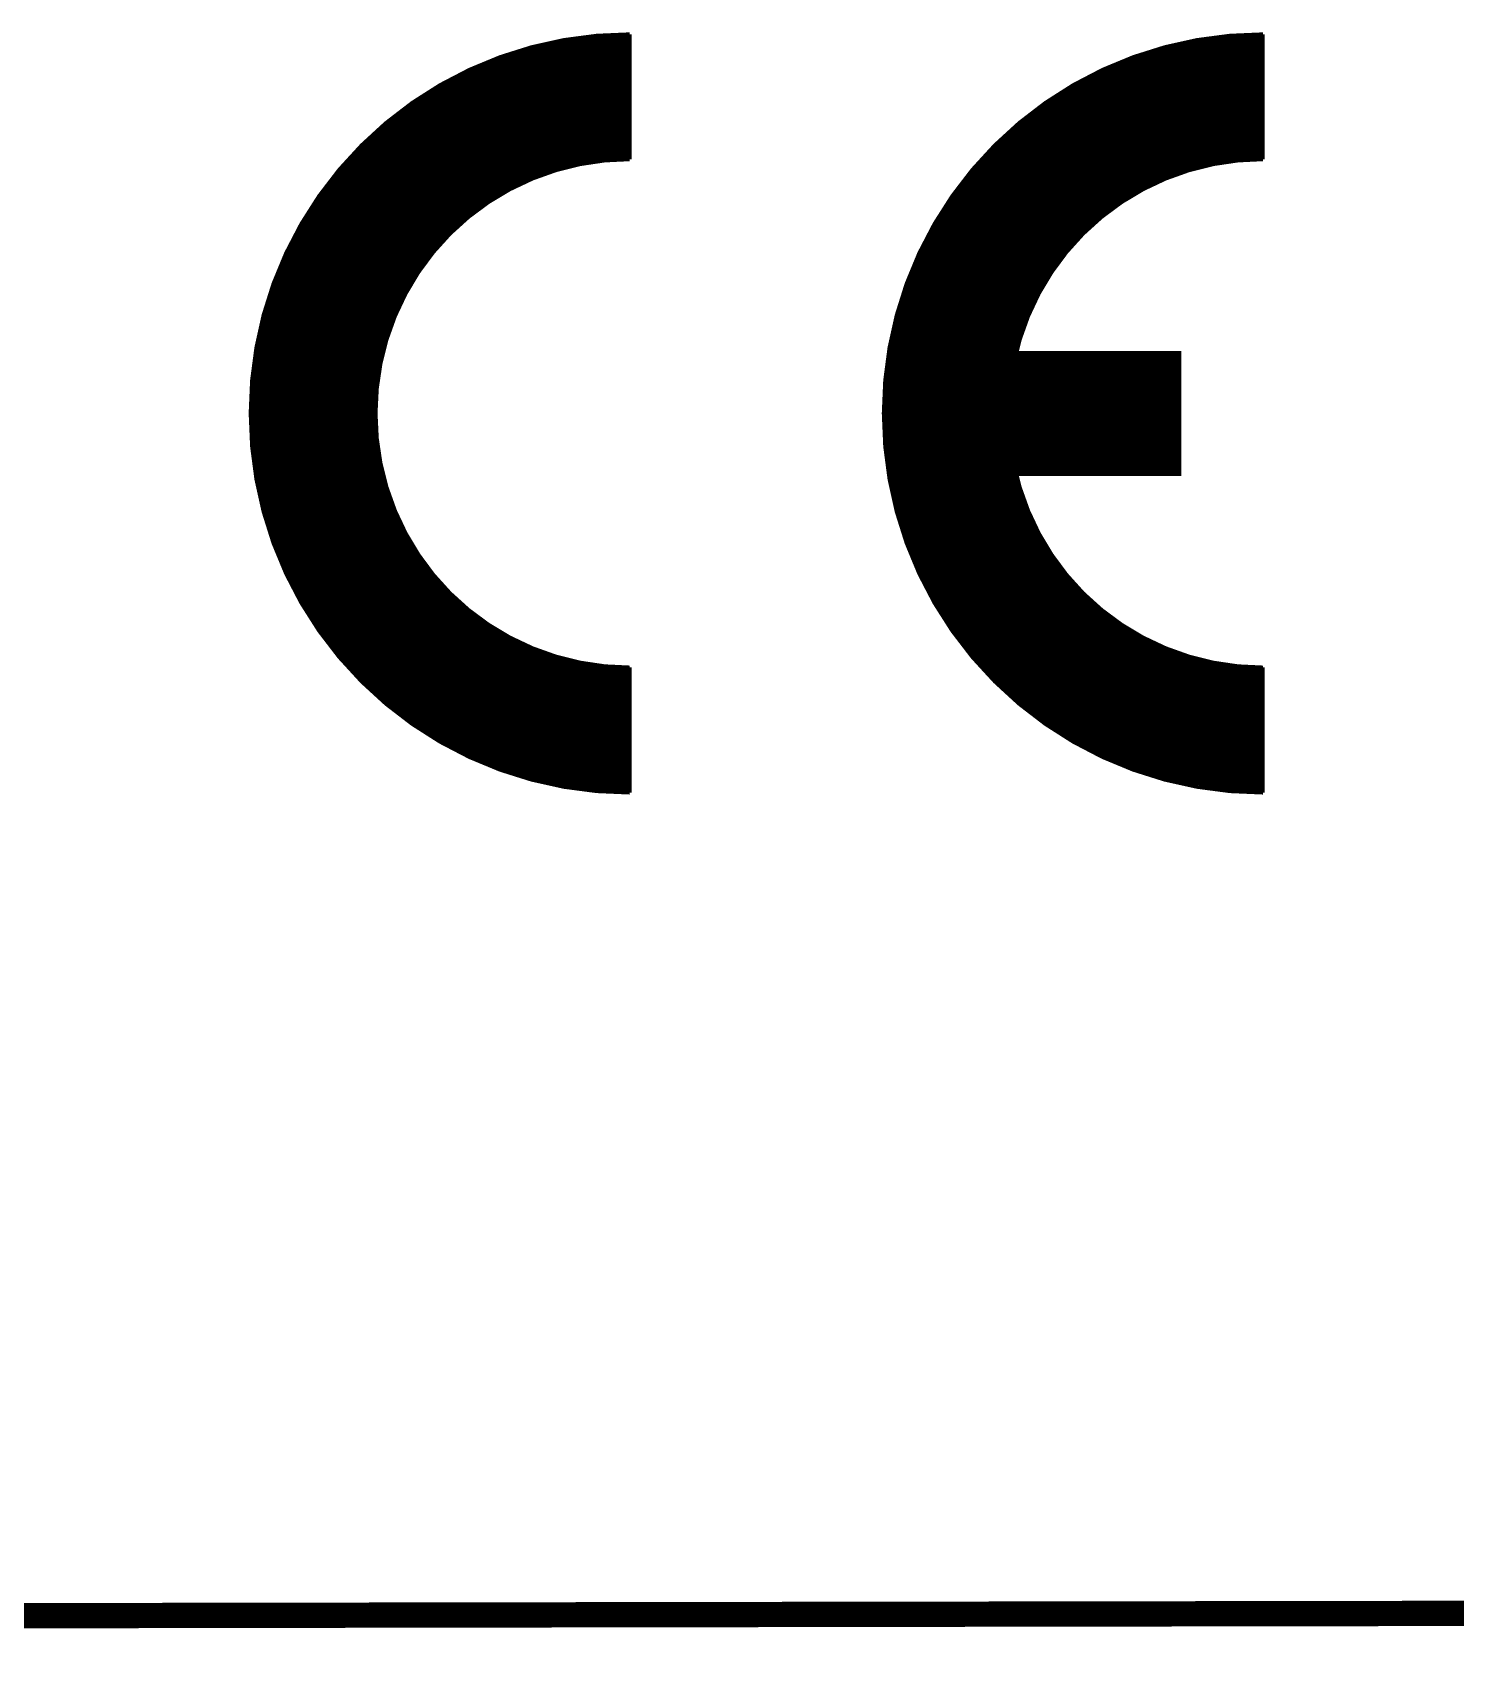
# Model space of a CAD drawing. Extents: x 2 to 176, y -19 to 159.
# Drawn here: x 133.49 to 139.12, y 38.53 to 44.93 of the extents above; entities that cross this region are included whole.
import ezdxf

# ---------------------------------------------------------------- set-up
doc = ezdxf.new("R2010")
doc.units = 0
doc.layers.add('BG_SILKSCREEN_TOP', color=7, linetype='CONTINUOUS')
doc.layers.add('PG_SILKSCREEN_TOP', color=7, linetype='CONTINUOUS')

msp = doc.modelspace()

# ---------------------------------------------------------------- linework, layer by layer
at = {"layer": 'BG_SILKSCREEN_TOP', "const_width": 0.014986}
for points in [[(135.849106, 41.917366, -0.199107), (134.788402, 42.35704, -0.19909), (134.348982, 43.417744, -0.199098), (134.788402, 44.478448, -0.199106), (135.849106, 44.917868)], [(138.354562, 41.917366, -0.199109), (137.293858, 42.35704, -0.19911), (136.854184, 43.417744, -0.199118), (137.293858, 44.478448, -0.199108), (138.354562, 44.917868)], [(135.837168, 41.932352, -0.198921), (134.786878, 42.367454, -0.198923), (134.35203, 43.417744, -0.414197), (135.837168, 44.902882)], [(135.849106, 41.932352, -0.19885), (134.79907, 42.367454, -0.198922), (134.363968, 43.417744, -0.198901), (134.79907, 44.46778, -0.198908), (135.849106, 44.902882)], [(135.844534, 41.954958, -0.414184), (134.367016, 43.432984, -0.199304), (134.800594, 44.477178, -0.199219), (135.844534, 44.910502)], [(135.849106, 41.939972, -0.198567), (134.803388, 42.37228, -0.198508), (134.371334, 43.417744, -0.19873), (134.803388, 44.461938, -0.199103), (135.849106, 44.89577)], [(135.849106, 41.947592, -0.198885), (134.809484, 42.378376, -0.198885), (134.378954, 43.417744, -0.19887), (134.809484, 44.457366, -0.198873), (135.849106, 44.887896)], [(135.849106, 41.954958, -0.198325), (134.814056, 42.38244, -0.198349), (134.38632, 43.417744, -0.198754), (134.814056, 44.45127, -0.199151), (135.849106, 44.880784)], [(135.849106, 41.962578, -0.198749), (134.819898, 42.388536, -0.198705), (134.39394, 43.417744, -0.198713), (134.819898, 44.446952, -0.198727), (135.849106, 44.873164)], [(135.849106, 41.969944, -0.198349), (134.82447, 42.393108, -0.198353), (134.401306, 43.417744, -0.198509), (134.82447, 44.440856, -0.198903), (135.849106, 44.865544)], [(135.849106, 41.977564, -0.198667), (134.830566, 42.39895, -0.198735), (134.408926, 43.417744, -0.198706), (134.830566, 44.436284, -0.19872), (135.849106, 44.858178)], [(135.849106, 41.985184, -0.198537), (134.836408, 42.403776, -0.198885), (134.416546, 43.417744, -0.199098), (134.836408, 44.430442, -0.199094), (135.849106, 44.850304)], [(138.346942, 41.932352, -0.198851), (137.296906, 42.367454, -0.198925), (136.861804, 43.417744, -0.198904), (137.296906, 44.46778, -0.19891), (138.346942, 44.902882)], [(138.354562, 41.939972, -0.414224), (136.869424, 43.425364, -0.198884), (137.304272, 44.4754, -0.198938), (138.354562, 44.910502)], [(138.354562, 41.932352, -0.198924), (137.304272, 42.367454, -0.198923), (136.869424, 43.417744, -0.414196), (138.354562, 44.902882)], [(138.354562, 41.939972, -0.198569), (137.308844, 42.37228, -0.198507), (136.87679, 43.417744, -0.198722), (137.308844, 44.461938, -0.199101), (138.354562, 44.89577)], [(138.354562, 41.947592, -0.198887), (137.31494, 42.378376, -0.198885), (136.88441, 43.417744, -0.19887), (137.31494, 44.457366, -0.198875), (138.354562, 44.887896)], [(138.354562, 41.954958, -0.19833), (137.319258, 42.38244, -0.198328), (136.891776, 43.417744, -0.198695), (137.319258, 44.45127, -0.199158), (138.354562, 44.880784)], [(138.354562, 41.962578, -0.198746), (137.325354, 42.388536, -0.198751), (136.899396, 43.417744, -0.198743), (137.325354, 44.446952, -0.198729), (138.354562, 44.873164)], [(138.354562, 41.969944, -0.198351), (137.329926, 42.393108, -0.198357), (136.906762, 43.417744, -0.198514), (137.329926, 44.440856, -0.198905), (138.354562, 44.865544)], [(138.354562, 41.977564, -0.198718), (137.335768, 42.39895, -0.19872), (136.914382, 43.417744, -0.198708), (137.335768, 44.436284, -0.198762), (138.354562, 44.858178)], [(138.354562, 41.985184, -0.198539), (137.341864, 42.403776, -0.198878), (136.921748, 43.417744, -0.199095), (137.341864, 44.430442, -0.199096), (138.354562, 44.850304)], [(135.849106, 41.99255, -0.198723), (134.84098, 42.409872, -0.198662), (134.423912, 43.417744, -0.198691), (134.84098, 44.42587, -0.198699), (135.849106, 44.842938)], [(135.849106, 42.00017, -0.198437), (134.847076, 42.413936, -0.198962), (134.431532, 43.417744, -0.199129), (134.847076, 44.419774, -0.199143), (135.849106, 44.835572)], [(135.849106, 42.007536, -0.198591), (134.851394, 42.420286, -0.198454), (134.438898, 43.417744, -0.198959), (134.851394, 44.414186, -0.199298), (135.849106, 44.827952)], [(135.849106, 42.014902, -0.199146), (134.85749, 42.426382, -0.199047), (134.446518, 43.417744, -0.199094), (134.85749, 44.40936, -0.199109), (135.849106, 44.820586)], [(135.849106, 42.022776, -0.198484), (134.862062, 42.430446, -0.198561), (134.453884, 43.417744, -0.198901), (134.862062, 44.403264, -0.199312), (135.849106, 44.812966)], [(135.849106, 42.029888, -0.198892), (134.867904, 42.436542, -0.414176), (134.867904, 44.398946, -0.198909), (135.849106, 44.805346)], [(135.849106, 42.037508, -0.198511), (134.872476, 42.441368, -0.198449), (134.46887, 43.417744, -0.198701), (134.872476, 44.39285, -0.199115), (135.849106, 44.79798)], [(135.849106, 42.044874, -0.19885), (134.878572, 42.446956, -0.198946), (134.47649, 43.417744, -0.198963), (134.878572, 44.388278, -0.198971), (135.849106, 44.79036)], [(138.354562, 41.99255, -0.198708), (137.346436, 42.409872, -0.198648), (136.929368, 43.417744, -0.198689), (137.346436, 44.42587, -0.198687), (138.354562, 44.842938)], [(138.354562, 42.00017, -0.198523), (137.352278, 42.413936, -0.198917), (136.936734, 43.417744, -0.199067), (137.352278, 44.419774, -0.199176), (138.354562, 44.835572)], [(138.354562, 42.007536, -0.198593), (137.35685, 42.420286, -0.198534), (136.944354, 43.417744, -0.198963), (137.35685, 44.414186, -0.1993), (138.354562, 44.827952)], [(138.354562, 42.014902, -0.199148), (137.362946, 42.426382, -0.414642), (137.362946, 44.40936, -0.199111), (138.354562, 44.820586)], [(138.354562, 42.022776, -0.1985), (137.367264, 42.430446, -0.198513), (136.95934, 43.417744, -0.198899), (137.367264, 44.403264, -0.199341), (138.354562, 44.812966)], [(138.354562, 42.029888, -0.19888), (137.37336, 42.436542, -0.198895), (136.966706, 43.417744, -0.19889), (137.37336, 44.398946, -0.198912), (138.354562, 44.805346)], [(138.354562, 42.037508, -0.198513), (137.377932, 42.441368, -0.198454), (136.974326, 43.417744, -0.198692), (137.377932, 44.39285, -0.199117), (138.354562, 44.79798)], [(138.354562, 42.044874, -0.198884), (137.383774, 42.446956, -0.198883), (136.981946, 43.417744, -0.19887), (137.383774, 44.388278, -0.198944), (138.354562, 44.79036)], [(135.849106, 42.052494, -0.198341), (134.88289, 42.451782, -0.198245), (134.483856, 43.417744, -0.198726), (134.88289, 44.382436, -0.199139), (135.849106, 44.782994)], [(135.849106, 42.060368, -0.198941), (134.888986, 42.457878, -0.198883), (134.491476, 43.417744, -0.198931), (134.888986, 44.377864, -0.198939), (135.849106, 44.775374)], [(135.849106, 42.06748, -0.198277), (134.893558, 42.461942, -0.19835), (134.498842, 43.417744, -0.198513), (134.893558, 44.371768, -0.19893), (135.849106, 44.768008)], [(135.849106, 42.0751, -0.198688), (134.8994, 42.468038, -0.198692), (134.506462, 43.417744, -0.198701), (134.8994, 44.36745, -0.198699), (135.849106, 44.760388)], [(135.849106, 42.082466, -0.198471), (134.905496, 42.47261, -0.198894), (134.513828, 43.417744, -0.199311), (134.905496, 44.361354, -0.199327), (135.849106, 44.753276)], [(135.849106, 42.090086, -0.198624), (134.910068, 42.478452, -0.198699), (134.521448, 43.417744, -0.198755), (134.910068, 44.356782, -0.198761), (135.849106, 44.745402)], [(135.849106, 42.097452, -0.198478), (134.91591, 42.483278, -0.198873), (134.528814, 43.417744, -0.199111), (134.91591, 44.35094, -0.19912), (135.849106, 44.738036)], [(135.849106, 42.105072, -0.198731), (134.920482, 42.489374, -0.198664), (134.536434, 43.417744, -0.198933), (134.920482, 44.344844, -0.199361), (135.849106, 44.73067)], [(135.849106, 42.112438, -0.198239), (134.926578, 42.493438, -0.19874), (134.544054, 43.417744, -0.199104), (134.926578, 44.340272, -0.199111), (135.849106, 44.722796)], [(138.354562, 42.052494, -0.198343), (137.388346, 42.451782, -0.198276), (136.989312, 43.417744, -0.198726), (137.388346, 44.382436, -0.199142), (138.354562, 44.782994)], [(138.354562, 42.060368, -0.198943), (137.394442, 42.457878, -0.198884), (136.996932, 43.417744, -0.198932), (137.394442, 44.377864, -0.198941), (138.354562, 44.775374)], [(138.354562, 42.06748, -0.198279), (137.399014, 42.461942, -0.198346), (137.004298, 43.417744, -0.198509), (137.399014, 44.371768, -0.198929), (138.354562, 44.768008)], [(138.354562, 42.0751, -0.19869), (137.404856, 42.468038, -0.413725), (137.404856, 44.36745, -0.198701), (138.354562, 44.760388)], [(138.354562, 42.082466, -0.198473), (137.410952, 42.47261, -0.198894), (137.019284, 43.417744, -0.199346), (137.410952, 44.361354, -0.199312), (138.354562, 44.753276)], [(138.354562, 42.090086, -0.198707), (137.41527, 42.478452, -0.198709), (137.026904, 43.417744, -0.198633), (137.41527, 44.356782, -0.198709), (138.354562, 44.745402)], [(138.354562, 42.097452, -0.198466), (137.421366, 42.483278, -0.198883), (137.03427, 43.417744, -0.199107), (137.421366, 44.35094, -0.199118), (138.354562, 44.738036)], [(138.354562, 42.105072, -0.19873), (137.425938, 42.489374, -0.198664), (137.04189, 43.417744, -0.198931), (137.425938, 44.344844, -0.199363), (138.354562, 44.73067)], [(138.354562, 42.112438, -0.198305), (137.43178, 42.493438, -0.19874), (137.049256, 43.417744, -0.199104), (137.43178, 44.340272, -0.199192), (138.354562, 44.722796)], [(135.849106, 42.120058, -0.198529), (134.930896, 42.499788, -0.198461), (134.55142, 43.417744, -0.198934), (134.930896, 44.334684, -0.199344), (135.849106, 44.715684)], [(135.849106, 42.127678, -0.199117), (134.936992, 42.505884, -0.199064), (134.55904, 43.417744, -0.199115), (134.936992, 44.329858, -0.199118), (135.849106, 44.70781)], [(135.849106, 42.135044, -0.19841), (134.941564, 42.509948, -0.198487), (134.566406, 43.417744, -0.19867), (134.941564, 44.323762, -0.199116), (135.849106, 44.700444)], [(135.849106, 42.14241, -0.19888), (134.947406, 42.516044, -0.198914), (134.574026, 43.417744, -0.198865), (134.947406, 44.319444, -0.198881), (135.849106, 44.693078)], [(135.849106, 42.150284, -0.198503), (134.951978, 42.52087, -0.198441), (134.581392, 43.417744, -0.198727), (134.951978, 44.313348, -0.199178), (135.849106, 44.685458)], [(135.849106, 42.157396, -0.1989), (134.958074, 42.526458, -0.198958), (134.589012, 43.417744, -0.198909), (134.958074, 44.308776, -0.198918), (135.849106, 44.677838)], [(135.849106, 42.16527, -0.198283), (134.962392, 42.531284, -0.19822), (134.596378, 43.417744, -0.198751), (134.962392, 44.303188, -0.199133), (135.849106, 44.670472)], [(135.849106, 42.172382, -0.198926), (134.968488, 42.53738, -0.19885), (134.603998, 43.417744, -0.198887), (134.968488, 44.298362, -0.198896), (135.849106, 44.662852)], [(135.849106, 42.180002, -0.198183), (134.97306, 42.541444, -0.198263), (134.611364, 43.417744, -0.198431), (134.97306, 44.292266, -0.198886), (135.849106, 44.655486)], [(138.354562, 42.120058, -0.198531), (137.436352, 42.499788, -0.198453), (137.056876, 43.417744, -0.198967), (137.436352, 44.334684, -0.199346), (138.354562, 44.715684)], [(138.354562, 42.127678, -0.199119), (137.442448, 42.505884, -0.414583), (137.442448, 44.329858, -0.199121), (138.354562, 44.70781)], [(138.354562, 42.135044, -0.198421), (137.44702, 42.509948, -0.198501), (137.071862, 43.417744, -0.198671), (137.44702, 44.323762, -0.199114), (138.354562, 44.700444)], [(138.354562, 42.14241, -0.198882), (137.452862, 42.516044, -0.198884), (137.079228, 43.417744, -0.198893), (137.452862, 44.319444, -0.198938), (138.354562, 44.693078)], [(138.354562, 42.150284, -0.198505), (137.457434, 42.52087, -0.198442), (137.086848, 43.417744, -0.198733), (137.457434, 44.313348, -0.199181), (138.354562, 44.685458)], [(138.354562, 42.157396, -0.198921), (137.463276, 42.526458, -0.198899), (137.094468, 43.417744, -0.198889), (137.463276, 44.308776, -0.198975), (138.354562, 44.677838)], [(138.354562, 42.16527, -0.198285), (137.467848, 42.531284, -0.198226), (137.101834, 43.417744, -0.198741), (137.467848, 44.303188, -0.199135), (138.354562, 44.670472)], [(138.354562, 42.172382, -0.198928), (137.473944, 42.53738, -0.198871), (137.109454, 43.417744, -0.198924), (137.473944, 44.298362, -0.198894), (138.354562, 44.662852)], [(138.354562, 42.180002, -0.198176), (137.478516, 42.541444, -0.198258), (137.11682, 43.417744, -0.198427), (137.478516, 44.292266, -0.198885), (138.354562, 44.655486)], [(135.849106, 42.187876, -0.198613), (134.978902, 42.54754, -0.4136), (134.978902, 44.287948, -0.198643), (135.849106, 44.647866)], [(135.849106, 42.194988, -0.198516), (134.984998, 42.552366, -0.198902), (134.62635, 43.417744, -0.199127), (134.984998, 44.281852, -0.199131), (135.849106, 44.6405)], [(135.849106, 42.202608, -0.198639), (134.98957, 42.557954, -0.198735), (134.63397, 43.417744, -0.198701), (134.98957, 44.27728, -0.19871), (135.849106, 44.63288)], [(135.849106, 42.209974, -0.198484), (134.995412, 42.56278, -0.198875), (134.641336, 43.417744, -0.199164), (134.995412, 44.271438, -0.199181), (135.849106, 44.625768)], [(135.849106, 42.217594, -0.198485), (134.999984, 42.568876, -0.198375), (134.648956, 43.417744, -0.198888), (134.999984, 44.265342, -0.199342), (135.849106, 44.617894)], [(135.849106, 42.22496, -0.199073), (135.00608, 42.574464, -0.199206), (134.656576, 43.417744, -0.199159), (135.00608, 44.26077, -0.199168), (135.849106, 44.610274)], [(135.849106, 42.23258, -0.198398), (135.010398, 42.579036, -0.198402), (134.663942, 43.417744, -0.198941), (135.010398, 44.255182, -0.199339), (135.849106, 44.602908)], [(135.849106, 42.239946, -0.198901), (135.016494, 42.585386, -0.198881), (134.671562, 43.417744, -0.198937), (135.016494, 44.250356, -0.198938), (135.849106, 44.595288)], [(138.354562, 42.187876, -0.198615), (137.484358, 42.54754, -0.413579), (137.484358, 44.287948, -0.198646), (138.354562, 44.647866)], [(138.354562, 42.194988, -0.198518), (137.490454, 42.552366, -0.198901), (137.131806, 43.417744, -0.199127), (137.490454, 44.281852, -0.199133), (138.354562, 44.6405)], [(138.354562, 42.202608, -0.198642), (137.495026, 42.557954, -0.19872), (137.139426, 43.417744, -0.198706), (137.495026, 44.27728, -0.198712), (138.354562, 44.63288)], [(138.354562, 42.209974, -0.198482), (137.500868, 42.56278, -0.19887), (137.146792, 43.417744, -0.19916), (137.500868, 44.271438, -0.19917), (138.354562, 44.625768)], [(138.354562, 42.217594, -0.198487), (137.50544, 42.568876, -0.198412), (137.154412, 43.417744, -0.198871), (137.50544, 44.265342, -0.199344), (138.354562, 44.617894)], [(138.354562, 42.22496, -0.199075), (137.511536, 42.574464, -0.199141), (137.161778, 43.417744, -0.199131), (137.511536, 44.26077, -0.199171), (138.354562, 44.610274)], [(138.354562, 42.23258, -0.1984), (137.515854, 42.579036, -0.198381), (137.169398, 43.417744, -0.198995), (137.515854, 44.255182, -0.199342), (138.354562, 44.602908)], [(138.354562, 42.239946, -0.198904), (137.52195, 42.585386, -0.198833), (137.176764, 43.417744, -0.198888), (137.52195, 44.250356, -0.198941), (138.354562, 44.595288)], [(135.849106, 42.247566, -0.198396), (135.021066, 42.58945, -0.19848), (134.678928, 43.417744, -0.198648), (135.021066, 44.24426, -0.199144), (135.849106, 44.588176)], [(135.849106, 42.255186, -0.414213), (134.686548, 43.417744, -0.198926), (135.026908, 44.239942, -0.198934), (135.849106, 44.580302)], [(135.849106, 42.262552, -0.198233), (135.03148, 42.600372, -0.19812), (134.693914, 43.417744, -0.198671), (135.03148, 44.233846, -0.199165), (135.849106, 44.572936)], [(135.849106, 42.270172, -0.198825), (135.037576, 42.60596, -0.198964), (134.701534, 43.417744, -0.198859), (135.037576, 44.229274, -0.198877), (135.849106, 44.56557)], [(135.849106, 42.277538, -0.19819), (135.041894, 42.610786, -0.198113), (134.7089, 43.417744, -0.198686), (135.041894, 44.223686, -0.199105), (135.849106, 44.55795)], [(135.849106, 42.284904, -0.198705), (135.04799, 42.616882, -0.1986), (134.71652, 43.417744, -0.198658), (135.04799, 44.21886, -0.198676), (135.849106, 44.550584)], [(135.849106, 42.292778, -0.198179), (135.052562, 42.6212, -0.198192), (134.723886, 43.417744, -0.1984), (135.052562, 44.212764, -0.198907), (135.849106, 44.542964)], [(135.849106, 42.300144, -0.198671), (135.058404, 42.627042, -0.198671), (134.731506, 43.417744, -0.198682), (135.058404, 44.208446, -0.198692), (135.849106, 44.535344)], [(135.849106, 42.30751, -0.198425), (135.0645, 42.631868, -0.198853), (134.738872, 43.417744, -0.199149), (135.0645, 44.20235, -0.199159), (135.849106, 44.527978)], [(138.354562, 42.247566, -0.198399), (137.526522, 42.58945, -0.19848), (137.184384, 43.417744, -0.198648), (137.526522, 44.24426, -0.199147), (138.354562, 44.588176)], [(138.354562, 42.255186, -0.198911), (137.532364, 42.595546, -0.414252), (137.532364, 44.239942, -0.198932), (138.354562, 44.580302)], [(138.354562, 42.262552, -0.198235), (137.536936, 42.600372, -0.198157), (137.19937, 43.417744, -0.198654), (137.536936, 44.233846, -0.199168), (138.354562, 44.572936)], [(138.354562, 42.270172, -0.198828), (137.543032, 42.60596, -0.198925), (137.206736, 43.417744, -0.198903), (137.543032, 44.229274, -0.198939), (138.354562, 44.56557)], [(138.354562, 42.277538, -0.198192), (137.54735, 42.610786, -0.198119), (137.214356, 43.417744, -0.198747), (137.54735, 44.223686, -0.199108), (138.354562, 44.55795)], [(138.354562, 42.284904, -0.198707), (137.553446, 42.616882, -0.1986), (137.221976, 43.417744, -0.198658), (137.553446, 44.21886, -0.198661), (138.354562, 44.550584)], [(138.354562, 42.292778, -0.198173), (137.558018, 42.6212, -0.198189), (137.229342, 43.417744, -0.198401), (137.558018, 44.212764, -0.198944), (138.354562, 44.542964)], [(138.354562, 42.300144, -0.198669), (137.56386, 42.627042, -0.198677), (137.236962, 43.417744, -0.198671), (137.56386, 44.208446, -0.198695), (138.354562, 44.535344)], [(138.354562, 42.30751, -0.198428), (137.569956, 42.631868, -0.198859), (137.244328, 43.417744, -0.199155), (137.569956, 44.20235, -0.199161), (138.354562, 44.527978)], [(135.849106, 42.315384, -0.198625), (135.069072, 42.637456, -0.198718), (134.746492, 43.417744, -0.198897), (135.069072, 44.196254, -0.199416), (135.849106, 44.520358)], [(135.849106, 42.322496, -0.198194), (135.074914, 42.642282, -0.198584), (134.753858, 43.417744, -0.199149), (135.074914, 44.191936, -0.199132), (135.849106, 44.512992)], [(135.849106, 42.33037, -0.198478), (135.079486, 42.648378, -0.19832), (134.761478, 43.417744, -0.198925), (135.079486, 44.18584, -0.199451), (135.849106, 44.505372)], [(135.849106, 42.337482, -0.199139), (135.085582, 42.653966, -0.199202), (134.769098, 43.417744, -0.19915), (135.085582, 44.181268, -0.199161), (135.849106, 44.497752)], [(135.849106, 42.345102, -0.198366), (135.090154, 42.658538, -0.198458), (134.776464, 43.417744, -0.19872), (135.090154, 44.17568, -0.19909), (135.849106, 44.490386)], [(135.849106, 42.352468, -0.198911), (135.095996, 42.664888, -0.414101), (135.095996, 44.170854, -0.198899), (135.849106, 44.482766)], [(135.849106, 42.360088, -0.198355), (135.100568, 42.669206, -0.198361), (134.79145, 43.417744, -0.198626), (135.100568, 44.164758, -0.199178), (135.849106, 44.4754)], [(135.849106, 42.367454, -0.198874), (135.10641, 42.675048, -0.198878), (134.79907, 43.417744, -0.19889), (135.10641, 44.16044, -0.1989), (135.849106, 44.46778)], [(138.354562, 42.315384, -0.198605), (137.574528, 42.637456, -0.198707), (137.251948, 43.417744, -0.198903), (137.574528, 44.196254, -0.199419), (138.354562, 44.520358)], [(138.354562, 42.322496, -0.198192), (137.58037, 42.642282, -0.198637), (137.259314, 43.417744, -0.199144), (137.58037, 44.191936, -0.199151), (138.354562, 44.512992)], [(138.354562, 42.33037, -0.198481), (137.584942, 42.648378, -0.198413), (137.266934, 43.417744, -0.198931), (137.584942, 44.18584, -0.199454), (138.354562, 44.505372)], [(138.354562, 42.337482, -0.199142), (137.591038, 42.653966, -0.19923), (137.2743, 43.417744, -0.199183), (137.591038, 44.181268, -0.199163), (138.354562, 44.497752)], [(138.354562, 42.345102, -0.198393), (137.595356, 42.658538, -0.198396), (137.28192, 43.417744, -0.198703), (137.595356, 44.17568, -0.199174), (138.354562, 44.490386)], [(138.354562, 42.352468, -0.198914), (137.601452, 42.664888, -0.198829), (137.289286, 43.417744, -0.19889), (137.601452, 44.170854, -0.198902), (138.354562, 44.482766)], [(138.354562, 42.352468, -0.198914), (137.601452, 42.664888, -0.198829), (137.289286, 43.417744, -0.19889), (137.601452, 44.170854, -0.198902), (138.354562, 44.482766)], [(138.354562, 42.360088, -0.198358), (137.606024, 42.669206, -0.198344), (137.296906, 43.417744, -0.198626), (137.606024, 44.164758, -0.199163), (138.354562, 44.4754)], [(138.354562, 42.367454, -0.198877), (137.611866, 42.675048, -0.41415), (137.611866, 44.16044, -0.198898), (138.354562, 44.46778)], [(135.849106, 42.375074, -0.198208), (135.110982, 42.679874, -0.198041), (134.806436, 43.417744, -0.198651), (135.110982, 44.154344, -0.199208), (135.849106, 44.460668)], [(135.849106, 42.38244, -0.198995), (135.117078, 42.68597, -0.198821), (134.814056, 43.417744, -0.198884), (135.117078, 44.149772, -0.198888), (135.849106, 44.452794)], [(135.849106, 42.39006, -0.198106), (135.12165, 42.690288, -0.198112), (134.821422, 43.417744, -0.198446), (135.12165, 44.144184, -0.198829), (135.849106, 44.445682)], [(135.849106, 42.39768, -0.198635), (135.127492, 42.696384, -0.198573), (134.829042, 43.417744, -0.198636), (135.127492, 44.139358, -0.198622), (135.849106, 44.437808)], [(135.849106, 42.405046, -0.198332), (135.133588, 42.700702, -0.19889), (134.836408, 43.417744, -0.199148), (135.133588, 44.133262, -0.199159), (135.849106, 44.430442)], [(135.849106, 42.412666, -0.198506), (135.13816, 42.706544, -0.198604), (134.844028, 43.417744, -0.198703), (135.13816, 44.12869, -0.198724), (135.849106, 44.423076)], [(138.354562, 42.375074, -0.198211), (137.616438, 42.679874, -0.198121), (137.311892, 43.417744, -0.198651), (137.616438, 44.154344, -0.199211), (138.354562, 44.460668)], [(138.354562, 42.38244, -0.198997), (137.622534, 42.68597, -0.198888), (137.319258, 43.417744, -0.198951), (137.622534, 44.149772, -0.198891), (138.354562, 44.452794)], [(138.354562, 42.39006, -0.198146), (137.626852, 42.690288, -0.198057), (137.326878, 43.417744, -0.198459), (137.626852, 44.144184, -0.198947), (138.354562, 44.445682)], [(138.354562, 42.39768, -0.198638), (137.632948, 42.696384, -0.413504), (137.632948, 44.139358, -0.198625), (138.354562, 44.437808)], [(138.354562, 42.405046, -0.198335), (137.639044, 42.700702, -0.198877), (137.341864, 43.417744, -0.199149), (137.639044, 44.133262, -0.199162), (138.354562, 44.430442)], [(138.354562, 42.412666, -0.198585), (137.643362, 42.706544, -0.198588), (137.349484, 43.417744, -0.198518), (137.643362, 44.12869, -0.198648), (138.354562, 44.423076)]]:
    msp.add_lwpolyline(points, format="xyb", dxfattribs=at)
for points in [[(135.849106, 44.917868), (135.849106, 44.423076)], [(138.354562, 44.917868), (138.354562, 44.423076)], [(137.36447, 43.66514), (137.36447, 43.170094)], [(137.371836, 43.66514), (137.371836, 43.170094)], [(137.379456, 43.66514), (137.379456, 43.170094)], [(137.386822, 43.66514), (137.386822, 43.170094)], [(137.394442, 43.66514), (137.394442, 43.170094)], [(137.401808, 43.66514), (137.401808, 43.170094)], [(137.409428, 43.66514), (137.409428, 43.170094)], [(137.416794, 43.66514), (137.416794, 43.170094)], [(137.424414, 43.66514), (137.424414, 43.170094)], [(137.43178, 43.66514), (137.43178, 43.170094)], [(137.4394, 43.66514), (137.4394, 43.170094)], [(137.44702, 43.66514), (137.44702, 43.170094)], [(137.454386, 43.66514), (137.454386, 43.170094)], [(137.462006, 43.66514), (137.462006, 43.170094)], [(137.469372, 43.66514), (137.469372, 43.170094)], [(137.476992, 43.66514), (137.476992, 43.170094)], [(137.484358, 43.66514), (137.484358, 43.170094)], [(137.491978, 43.66514), (137.491978, 43.170094)], [(137.499344, 43.66514), (137.499344, 43.170094)], [(137.506964, 43.66514), (137.506964, 43.170094)], [(137.51433, 43.66514), (137.51433, 43.170094)], [(137.52195, 43.66514), (137.52195, 43.170094)], [(137.529316, 43.66514), (137.529316, 43.170094)], [(137.536936, 43.66514), (137.536936, 43.170094)], [(137.544302, 43.66514), (137.544302, 43.170094)], [(137.551922, 43.66514), (137.551922, 43.170094)], [(137.559542, 43.66514), (137.559542, 43.170094)], [(137.566908, 43.66514), (137.566908, 43.170094)], [(137.566908, 43.66514), (137.566908, 43.170094)], [(137.574528, 43.66514), (137.574528, 43.170094)], [(137.581894, 43.66514), (137.581894, 43.170094)], [(137.589514, 43.66514), (137.589514, 43.170094)], [(137.59688, 43.66514), (137.59688, 43.170094)], [(137.6045, 43.66514), (137.6045, 43.170094)], [(137.611866, 43.66514), (137.611866, 43.170094)], [(137.619486, 43.66514), (137.619486, 43.170094)], [(137.626852, 43.66514), (137.626852, 43.170094)], [(137.634472, 43.66514), (137.634472, 43.170094)], [(137.641838, 43.66514), (137.641838, 43.170094)], [(137.649458, 43.66514), (137.649458, 43.170094)], [(137.656824, 43.66514), (137.656824, 43.170094)], [(137.664444, 43.66514), (137.664444, 43.170094)], [(137.67181, 43.66514), (137.67181, 43.170094)], [(137.67943, 43.66514), (137.67943, 43.170094)], [(137.68705, 43.66514), (137.68705, 43.170094)], [(137.694416, 43.66514), (137.694416, 43.170094)], [(137.702036, 43.66514), (137.702036, 43.170094)], [(137.709402, 43.66514), (137.709402, 43.170094)], [(137.717022, 43.66514), (137.717022, 43.170094)], [(137.724388, 43.66514), (137.724388, 43.170094)], [(137.732008, 43.66514), (137.732008, 43.170094)], [(137.739374, 43.66514), (137.739374, 43.170094)], [(137.746994, 43.66514), (137.746994, 43.170094)], [(137.75436, 43.66514), (137.75436, 43.170094)], [(137.76198, 43.66514), (137.76198, 43.170094)], [(137.769346, 43.66514), (137.769346, 43.170094)], [(137.776966, 43.66514), (137.776966, 43.170094)], [(137.784332, 43.66514), (137.784332, 43.170094)], [(137.791952, 43.66514), (137.791952, 43.170094)], [(137.799572, 43.66514), (137.799572, 43.170094)], [(137.806938, 43.66514), (137.806938, 43.170094)], [(137.814558, 43.66514), (137.814558, 43.170094)], [(137.821924, 43.66514), (137.821924, 43.170094)], [(137.829544, 43.66514), (137.829544, 43.170094)], [(137.83691, 43.66514), (137.83691, 43.170094)], [(137.84453, 43.66514), (137.84453, 43.170094)], [(137.851896, 43.66514), (137.851896, 43.170094)], [(137.859516, 43.66514), (137.859516, 43.170094)], [(137.866882, 43.66514), (137.866882, 43.170094)], [(137.874502, 43.66514), (137.874502, 43.170094)], [(137.881868, 43.66514), (137.881868, 43.170094)], [(137.889488, 43.66514), (137.889488, 43.170094)], [(137.896854, 43.66514), (137.896854, 43.170094)], [(137.904474, 43.66514), (137.904474, 43.170094)], [(137.912094, 43.66514), (137.912094, 43.170094)], [(137.91946, 43.66514), (137.91946, 43.170094)], [(137.92708, 43.66514), (137.92708, 43.170094)], [(137.934446, 43.66514), (137.934446, 43.170094)], [(137.942066, 43.66514), (137.942066, 43.170094)], [(137.949432, 43.66514), (137.949432, 43.170094)], [(137.957052, 43.66514), (137.957052, 43.170094)], [(137.964418, 43.66514), (137.964418, 43.170094)], [(137.972038, 43.66514), (137.972038, 43.170094)], [(137.979404, 43.66514), (137.979404, 43.170094)], [(137.987024, 43.66514), (137.987024, 43.170094)], [(137.99439, 43.66514), (137.99439, 43.170094)], [(138.00201, 43.66514), (138.00201, 43.170094)], [(138.009376, 43.66514), (138.009376, 43.170094)], [(138.016996, 43.66514), (138.016996, 43.170094)], [(138.024616, 43.66514), (138.024616, 43.170094)], [(135.849106, 42.412666), (135.849106, 41.917366)], [(138.354562, 42.412666), (138.354562, 41.917366)]]:
    msp.add_lwpolyline(points, dxfattribs=at)
at = {"layer": 'PG_SILKSCREEN_TOP', "const_width": 0.100076}
msp.add_lwpolyline([(148.755354, 38.685724), (81.20888, 38.576758)], dxfattribs=at)

doc.saveas('drawing.dxf')
